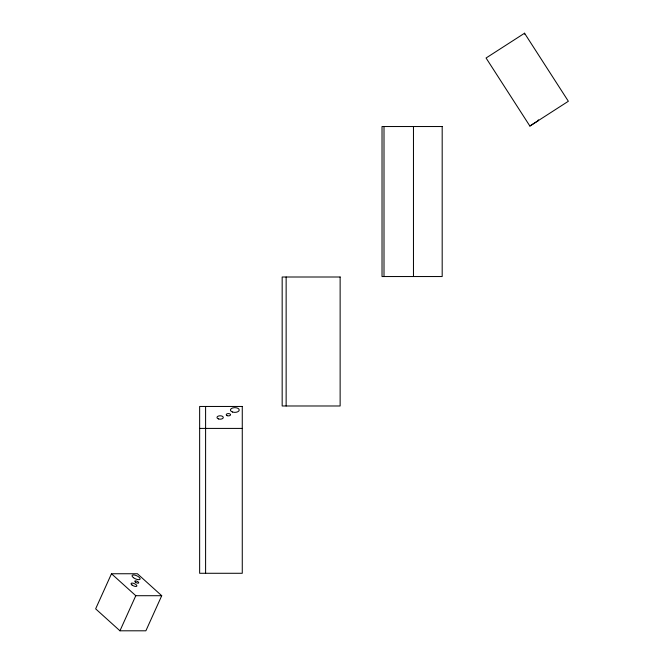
<?xml version="1.0" encoding="UTF-8"?>
<svg xmlns="http://www.w3.org/2000/svg" width="664" height="664" viewBox="0 0 664 664"><rect width="100%" height="100%" fill="white"/><g stroke="black" fill="none" stroke-linecap="round" stroke-linejoin="round"><path stroke-width="1" d="M111.486 573.746L95.641 608.846L119.952 630.8L145.881 630.8L161.725 595.708L137.415 573.746L111.486 573.746L135.796 595.708L161.725 595.708M119.952 630.8L135.796 595.708M529.88 126.044L568.359 101.26L524.543 33.225L486.065 58.009L529.88 126.044L538.438 120.533L538.321 119.786M199.64 428.413L242.269 428.413M524.527 33.2L524.684 34.188M413.464 126.533L413.464 276.539M384.008 126.533L384.008 276.539M286.142 277.004L286.142 405.986M205.599 406.459L205.599 573.281M442.183 126.533L382.024 126.533L382.024 276.539L442.183 276.539L442.183 126.533M340.134 277.004L282.167 277.004L282.167 405.986L340.134 405.986L340.134 277.004M242.269 406.459L199.64 406.459L199.64 573.281L242.269 573.281L242.269 406.459M133.472 577.705A4.399 1.677 24.3 0 0 140.096 579.124A4.399 1.677 24.3 0 0 134.709 575.082A4.399 1.677 24.3 0 0 133.472 577.705M135.448 582.187A2.15 0.813 24.3 0 0 138.701 582.917A2.15 0.813 24.3 0 0 136.12 580.942A2.15 0.813 24.3 0 0 135.448 582.187M132.012 585.001A3.154 1.204 24.3 0 0 136.817 586.113A3.154 1.204 24.3 0 0 133.074 583.199A3.154 1.204 24.3 0 0 132.012 585.001M218.456 418.918A3.154 1.701 0 0 0 223.287 417.54A3.154 1.701 0 0 0 218.655 415.979A3.154 1.701 0 0 0 218.456 418.918M227.171 415.672A2.15 1.154 0 0 0 230.532 414.817A2.15 1.154 0 0 0 227.478 413.68A2.15 1.154 0 0 0 227.171 415.672M232.566 412.037A4.399 2.365 0 0 0 239.231 410.053A4.399 2.365 0 0 0 232.707 407.937A4.399 2.365 0 0 0 232.566 412.037"/></g></svg>
